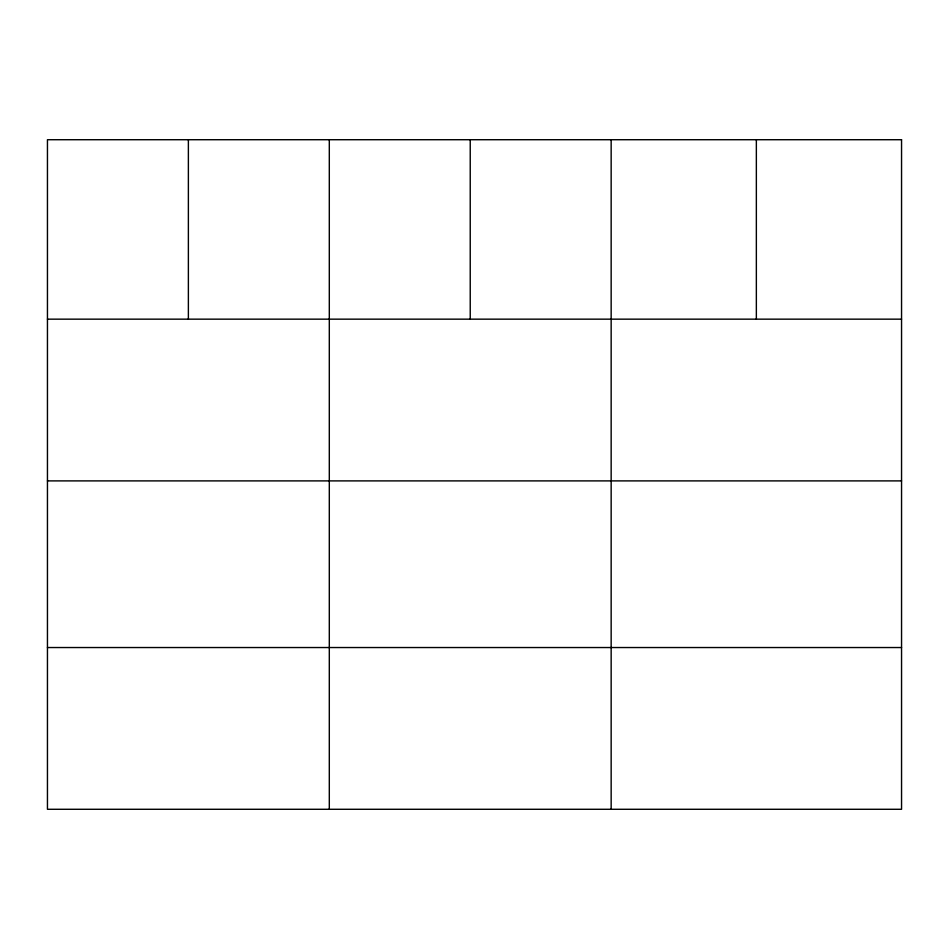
<?xml version="1.0" encoding="UTF-8"?>
<svg xmlns="http://www.w3.org/2000/svg" width="949" height="949" viewBox="0 0 949 949"><rect width="100%" height="100%" fill="white"/><g stroke="black" fill="none" stroke-linecap="round" stroke-linejoin="round"><path stroke-width="1.42" d="M47.45 319.161L901.55 319.161M47.45 480.894L901.55 480.894M47.45 647.538L901.55 647.538M756.353 139.717L756.353 319.161M611.156 139.717L611.156 809.283M470.229 139.717L470.229 319.161M329.303 139.717L329.303 809.283M188.377 139.717L188.377 319.161M901.55 139.717L47.45 139.717L47.45 809.283L901.55 809.283L901.55 139.717"/></g></svg>
